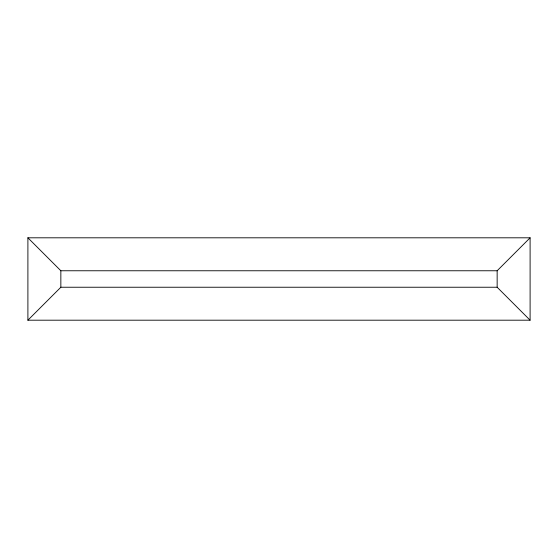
<?xml version="1.0" encoding="UTF-8"?>
<svg xmlns="http://www.w3.org/2000/svg" width="558" height="558" viewBox="0 0 558 558"><rect width="100%" height="100%" fill="white"/><g stroke="black" fill="none" stroke-linecap="round" stroke-linejoin="round"><path stroke-width="0.84" d="M27.9 320.194L60.85 287.237L497.15 287.237L530.1 320.194L530.1 237.806L27.9 237.806L27.9 320.194L530.1 320.194M27.9 237.806L60.85 270.763L497.15 270.763L530.1 237.806M497.15 270.763L497.15 287.237M60.85 270.763L60.85 287.237"/></g></svg>
